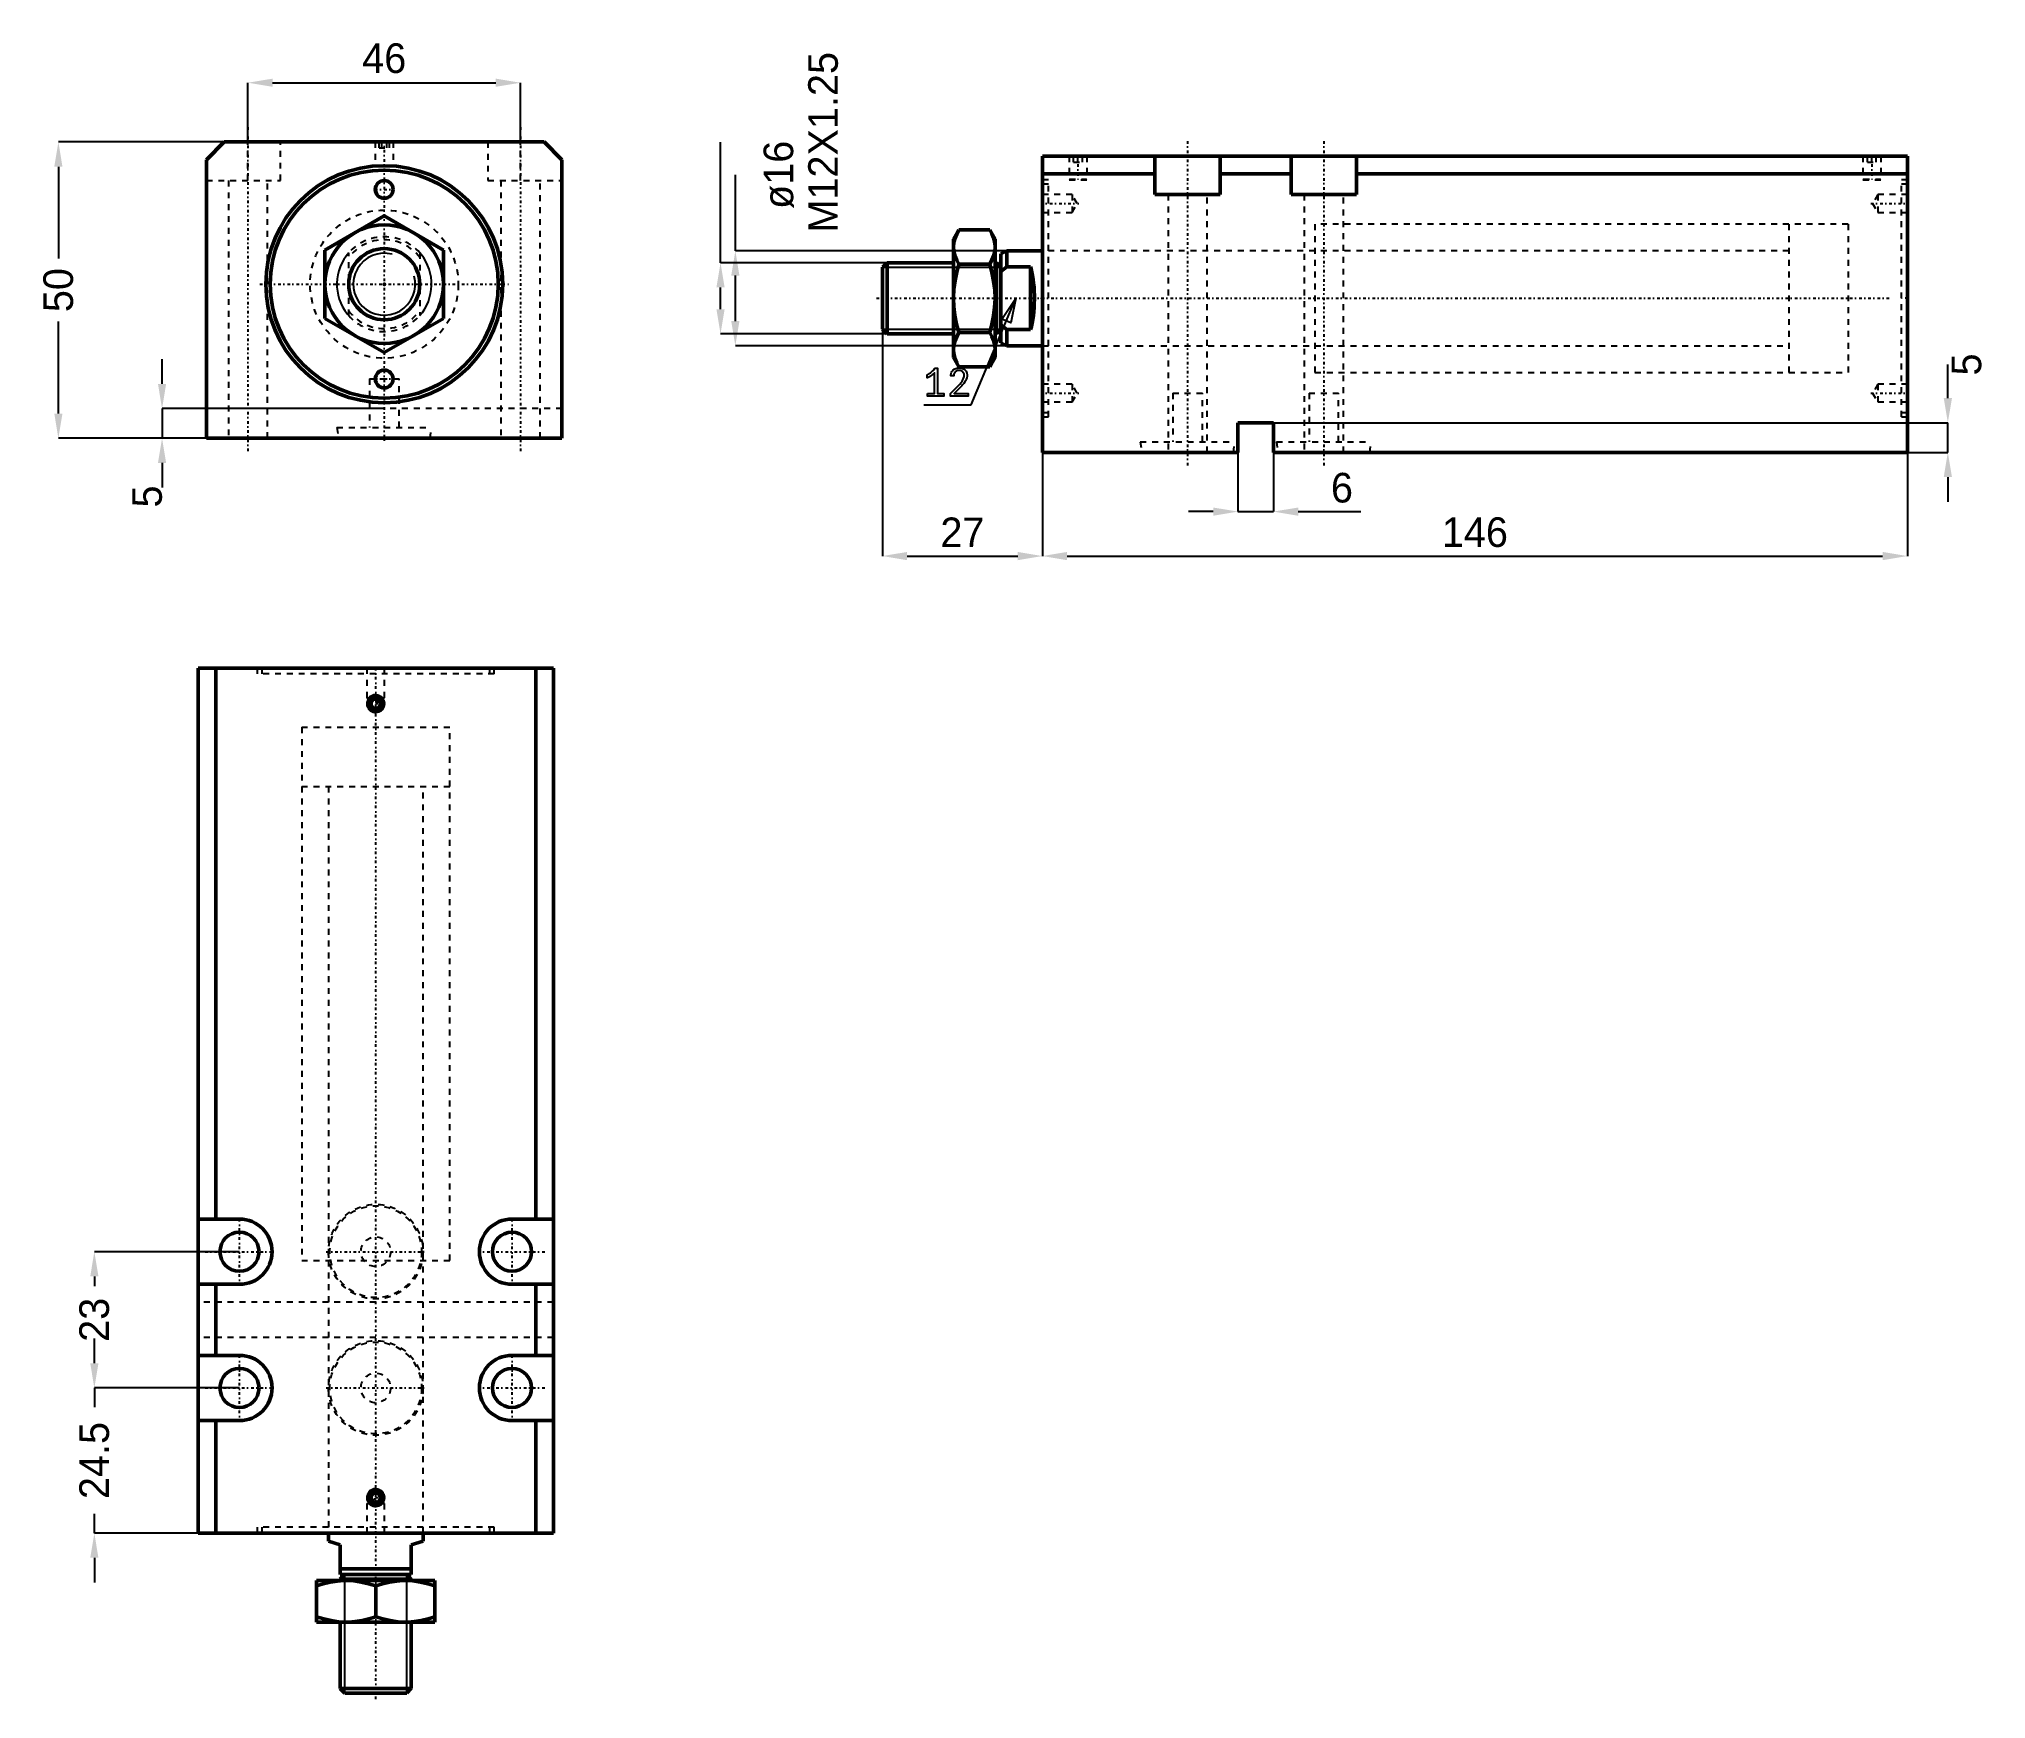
# Model space of a CAD drawing. Header units: millimetres. Extents: x -58 to 270, y -239 to 41.
import ezdxf

# ---------------------------------------------------------------- set-up
doc = ezdxf.new("R2010")
doc.units = ezdxf.units.MM
doc.linetypes.add('Center', pattern=[1.5, 0.45, -0.5, 0.05, -0.5])
doc.linetypes.add('Dashed', pattern=[2, 1, -1])
for name, color, linetype, lineweight in [('2d ConnectionPoints', 7, 'Continuous', 50), ('AM_0', 7, 'Continuous', 50), ('AM_5', 3, 'Continuous', 25), ('AM_7', 7, 'Center', 25), ('AM_9', 6, 'Dashed', 25)]:
    doc.layers.add(name, color=color, linetype=linetype, lineweight=lineweight)
doc.dimstyles.new('ISO-25', dxfattribs={"dimtxt": 2.5, "dimasz": 2.5, "dimexe": 1.25, "dimexo": 0.625, "dimtad": 1, "dimtxsty": 'Standard', "dimcen": 2.5, "dimadec": 0, "dimazin": 0, "dimtfac": 1, "dimtmove": 0, "dimatfit": 3, "dimfxl": 0, "dimarcsym": 0})

# ---------------------------------------------------------------- blocks, each defined once
blk = doc.blocks.new('1_JECX_MF_EXLA_25_80_0_rod__0_in_JECX_MF_160_EXLA_25_80_0__0')
at = {"layer": 'AM_0'}
for p, q in [((-10, 5.77), (0, 11.55)), ((0, 11.55), (10, 5.77)), ((-10, -5.77), (-10, 5.77)), ((10, 5.77), (10, -5.77)), ((0, -11.55), (-10, -5.77)), ((10, -5.77), (0, -11.55))]:
    blk.add_line(p, q, dxfattribs=at)
for radius in [10, 6]:
    blk.add_circle((0, 0), radius, dxfattribs=at)
at = {"layer": 'AM_5'}
blk.add_arc((0, 0), 5.23, 75, 15, dxfattribs=at)
at = {"layer": 'AM_9'}
for p, q in [((-6, -5.29), (-6, 5.29)), ((6, 5.29), (6, -5.29))]:
    blk.add_line(p, q, dxfattribs=at)
for points in [[(-6, 5.29), (-6.44, 4.75), (-6.83, 4.17), (-7.17, 3.56), (-7.45, 2.92), (-7.67, 2.26), (-7.84, 1.58), (-7.95, 0.89), (-8, 0.2), (-7.98, -0.5), (-7.91, -1.19), (-7.78, -1.88), (-7.58, -2.55), (-7.33, -3.2), (-7.02, -3.83), (-6.66, -4.43), (-6.25, -4.99), (-6, -5.29)], [(6, -5.29), (6.44, -4.75), (6.83, -4.17), (7.17, -3.56), (7.45, -2.92), (7.67, -2.26), (7.84, -1.58), (7.95, -0.89), (8, -0.2), (7.98, 0.5), (7.91, 1.19), (7.78, 1.88), (7.58, 2.55), (7.33, 3.2), (7.02, 3.83), (6.66, 4.43), (6.25, 4.99), (6, 5.29)]]:
    blk.add_lwpolyline(points, dxfattribs=at)
for radius, start, end in [(8, 41.4096, 138.5904), (7.5, 36.8699, 143.1301), (7.5, 216.8699, 323.1301), (8, 221.4096, 318.5904)]:
    blk.add_arc((0, 0), radius, start, end, dxfattribs=at)
blk = doc.blocks.new('2_JECX_MF_EXLA_25_80_0_body__0_in_JECX_MF_160_EXLA_25_80_0__0')
at = {"layer": 'AM_0'}
for p, q in [((-27, 24), (-30, 21)), ((27, 24), (-27, 24)), ((30, 21), (27, 24)), ((-30, 21), (-30, -26)), ((30, -26), (30, 21)), ((-30, -26), (30, -26))]:
    blk.add_line(p, q, dxfattribs=at)
for centre, radius in [((0, 0), 20), ((0, 0), 19.25), ((0, 16), 1.5), ((0, -16), 1.5)]:
    blk.add_circle(centre, radius, dxfattribs=at)
at = {"layer": 'AM_5', "linetype": 'Dashed'}
for p, q in [((-1.5, 24), (-1.5, 20)), ((1.5, 24), (1.5, 20))]:
    blk.add_line(p, q, dxfattribs=at)
at = {"layer": 'AM_7'}
for p, q in [((-23, 26.5), (-23, -28.5)), ((23, 26.5), (23, -28.5)), ((0, 24.2), (0, -26.5)), ((-1.58, 16), (1.57, 16)), ((-21, 0), (21, 0)), ((-1.58, -16), (1.57, -16))]:
    blk.add_line(p, q, dxfattribs=at)
at = {"layer": 'AM_9'}
for p, q in [((-23, 17.5), (-23, 24)), ((-17.5, 17.5), (-17.5, 24)), ((-1.5, 24), (-1.35, 23.85)), ((-1.2, 24), (-1.35, 23.85)), ((1.35, 23.85), (-1.35, 23.85)), ((-0.87, 23), (-0.87, 24)), ((-0.43, 23), (-0.43, 24)), ((0.43, 23), (0.43, 24)), ((0.87, 23), (0.87, 24)), ((1.35, 23.85), (1.2, 24)), ((1.35, 23.85), (1.5, 24)), ((17.5, 24), (17.5, 17.5)), ((23, 17.5), (23, 24)), ((-1.4, 20.1), (-1.5, 20)), ((-1.5, 20), (1.5, 20)), ((-1.4, 20.1), (-1.4, 20)), ((-1.4, 20.1), (1.4, 20.1)), ((-0.87, 23), (0.87, 23)), ((1.4, 20), (1.4, 20.1)), ((1.5, 20), (1.4, 20.1)), ((-30, 17.5), (-17.5, 17.5)), ((-26.3, 17.5), (-26.3, -26)), ((-19.7, -26), (-19.7, 17.5)), ((17.5, 17.5), (30, 17.5)), ((19.7, 17.5), (19.7, -26)), ((26.3, -26), (26.3, 17.5)), ((-2.5, -16), (2.5, -16)), ((-2.5, -16), (-2.5, -24.2)), ((2.5, -24.2), (2.5, -16)), ((30, -21), (-30, -21)), ((-7.98, -24.2), (7.98, -24.2)), ((-7.98, -24.2), (-7.75, -26)), ((7.75, -26), (7.98, -24.2))]:
    blk.add_line(p, q, dxfattribs=at)
blk.add_circle((0, 0), 12.5, dxfattribs=at)
blk = doc.blocks.new('*D3')
at = {"layer": 'AM_5', "color": 0, "lineweight": -2}
for p, q in [((-23, 24), (-23, 34)), ((-18.83, 34), (18.83, 34)), ((23, 24), (23, 34))]:
    blk.add_line(p, q, dxfattribs=at)
at = {"layer": 'AM_5', "color": 0}
for points in [[(-18.83, 34.69), (-18.83, 33.31), (-23, 34)], [(18.83, 33.31), (18.83, 34.69), (23, 34)]]:
    blk.add_solid(points, dxfattribs=at)
at = {"layer": 'Defpoints', "color": 0}
for p in [(23, 34), (-23, 24), (23, 24)]:
    blk.add_point(p, dxfattribs=at)
at = {"layer": 'AM_5', "color": 0, "insert": (0, 38.11), "char_height": 5, "attachment_point": 5}
blk.add_mtext('46', dxfattribs=at)
blk = doc.blocks.new('*D4')
at = {"layer": 'AM_5', "color": 0, "lineweight": -2}
for p, q in [((-27, 24), (-55, 24)), ((-55, 19.83), (-55, 4.31)), ((-55, -21.83), (-55, -6.31)), ((-30, -26), (-55, -26))]:
    blk.add_line(p, q, dxfattribs=at)
at = {"layer": 'AM_5', "color": 0}
for points in [[(-54.31, 19.83), (-55.69, 19.83), (-55, 24)], [(-55.69, -21.83), (-54.31, -21.83), (-55, -26)]]:
    blk.add_solid(points, dxfattribs=at)
at = {"layer": 'Defpoints', "color": 0}
for p in [(-27, 24), (-55, -26), (-30, -26)]:
    blk.add_point(p, dxfattribs=at)
at = {"layer": 'AM_5', "color": 0, "insert": (-55, -1), "char_height": 5, "attachment_point": 5, "rotation": 90}
blk.add_mtext('50', dxfattribs=at)
blk = doc.blocks.new('*D5')
at = {"layer": 'AM_5', "color": 0, "lineweight": -2}
for p, q in [((-37.5, -16.83), (-37.5, -12.67)), ((0, -21), (-37.5, -21)), ((-37.5, -21), (-37.5, -26)), ((-30, -26), (-37.5, -26)), ((-37.5, -30.17), (-37.5, -34.33))]:
    blk.add_line(p, q, dxfattribs=at)
at = {"layer": 'AM_5', "color": 0}
for points in [[(-38.19, -16.83), (-36.81, -16.83), (-37.5, -21)], [(-36.81, -30.17), (-38.19, -30.17), (-37.5, -26)]]:
    blk.add_solid(points, dxfattribs=at)
at = {"layer": 'Defpoints', "color": 0}
for p in [(0, -21), (-37.5, -26), (-30, -26)]:
    blk.add_point(p, dxfattribs=at)
at = {"layer": 'AM_5', "color": 0, "insert": (-40, -35.83), "char_height": 5, "attachment_point": 5, "rotation": 90}
blk.add_mtext('5', dxfattribs=at)
blk = doc.blocks.new('1_JECX_MF_EXLA_25_80_0_rod__0_in_JECX_MF_160_EXLA_25_80_0__4')
at = {"layer": 'AM_0'}
for p, q in [((-8, 0), (-8, -1.35)), ((8, -1.35), (8, 0)), ((-6, -2), (-8, -1.35)), ((-6, -7), (-6, -2)), ((8, -1.35), (6, -2)), ((6, -2), (6, -7)), ((-6, -6), (6, -6)), ((10, -8), (-10, -8)), ((-10, -15), (-10, -8)), ((-5.23, -7), (-6, -7.77)), ((-6, -7), (6, -7)), ((-6, -7.77), (6, -7.77)), ((-6, -7.77), (-6, -8)), ((0, -14.11), (0, -8.89)), ((6, -7.77), (5.23, -7)), ((6, -8), (6, -7.77)), ((10, -8), (10, -15)), ((10, -15), (-10, -15)), ((-6, -15), (-6, -26.23)), ((6, -26.23), (6, -15)), ((-6, -26.23), (-5.23, -27)), ((-6, -26.23), (6, -26.23)), ((5.23, -27), (6, -26.23)), ((-5.23, -27), (5.23, -27))]:
    blk.add_line(p, q, dxfattribs=at)
for points in [[(-5, -8), (-5.36, -8), (-6.52, -8.09), (-7.68, -8.27), (-8.85, -8.54), (-10, -8.89)], [(0, -8.89), (-1.22, -8.53), (-2.45, -8.25), (-3.72, -8.06), (-5, -8)], [(5, -8), (4.64, -8), (3.48, -8.09), (2.32, -8.27), (1.15, -8.54), (0, -8.89)], [(10, -8.89), (8.78, -8.53), (7.55, -8.25), (6.28, -8.06), (5, -8)], [(-10, -14.11), (-8.78, -14.47), (-7.55, -14.75), (-6.28, -14.94), (-5, -15)], [(-5, -15), (-4.64, -15), (-3.48, -14.91), (-2.32, -14.73), (-1.15, -14.46), (0, -14.11)], [(0, -14.11), (1.22, -14.47), (2.45, -14.75), (3.72, -14.94), (5, -15)], [(5, -15), (5.36, -15), (6.52, -14.91), (7.68, -14.73), (8.85, -14.46), (10, -14.11)]]:
    blk.add_lwpolyline(points, dxfattribs=at)
at = {"layer": 'AM_5'}
for p, q in [((-5.23, -27), (-5.23, -7)), ((5.23, -27), (5.23, -7))]:
    blk.add_line(p, q, dxfattribs=at)
at = {"layer": 'AM_7'}
blk.add_line((0, -28), (0, 146.29), dxfattribs=at)
at = {"layer": 'AM_9'}
for p, q in [((-12.5, 136), (12.5, 136)), ((-12.5, 136), (-12.5, 126)), ((12.5, 126), (12.5, 136)), ((-12.5, 126), (12.5, 126)), ((-8, 126), (-8, 0)), ((8, 0), (8, 126))]:
    blk.add_line(p, q, dxfattribs=at)
blk = doc.blocks.new('2_JECX_MF_EXLA_25_80_0_body__0_in_JECX_MF_160_EXLA_25_80_0__4')
at = {"layer": 'AM_0'}
for p, q in [((30, 146), (-30, 146)), ((-30, 146), (-30, 0)), ((-27, 146), (-27, 53)), ((27, 146), (27, 53)), ((30, 146), (30, 0)), ((-0.43, 140.75), (-0.87, 140)), ((-0.87, 140), (-0.43, 139.25)), ((0.43, 140.75), (-0.43, 140.75)), ((-0.43, 139.25), (0.43, 139.25)), ((0.87, 140), (0.43, 140.75)), ((0.43, 139.25), (0.87, 140)), ((-23, 53), (-30, 53)), ((30, 53), (23, 53)), ((-30, 42), (-23, 42)), ((-27, 42), (-27, 30)), ((23, 42), (30, 42)), ((27, 42), (27, 30)), ((-23, 30), (-30, 30)), ((30, 30), (23, 30)), ((-30, 19), (-23, 19)), ((-27, 19), (-27, 0)), ((23, 19), (30, 19)), ((27, 19), (27, 0)), ((-0.43, 6.75), (-0.87, 6)), ((0.43, 6.75), (-0.43, 6.75)), ((0.87, 6), (0.43, 6.75)), ((-0.87, 6), (-0.43, 5.25)), ((-0.43, 5.25), (0.43, 5.25)), ((0.43, 5.25), (0.87, 6)), ((30, 0), (-30, 0))]:
    blk.add_line(p, q, dxfattribs=at)
for centre, radius in [((0, 140), 1.35), ((0, 140), 1.2), ((-23, 47.5), 3.3), ((23, 47.5), 3.3), ((-23, 24.5), 3.3), ((23, 24.5), 3.3), ((0, 6), 1.35), ((0, 6), 1.2)]:
    blk.add_circle(centre, radius, dxfattribs=at)
for centre, start, end in [((-23, 47.5), 270, 90), ((23, 47.5), 90, 270), ((-23, 24.5), 270, 90), ((23, 24.5), 90, 270)]:
    blk.add_arc(centre, 5.5, start, end, dxfattribs=at)
at = {"layer": 'AM_5'}
for centre in [(0, 140), (0, 6)]:
    blk.add_arc(centre, 1.5, 75, 15, dxfattribs=at)
at = {"layer": 'AM_7'}
for p, q in [((-1.58, 140), (1.57, 140)), ((-23, 41.73), (-23, 53.27)), ((23, 41.73), (23, 53.27)), ((-28.78, 47.5), (-17.23, 47.5)), ((-8.38, 47.5), (8.38, 47.5)), ((17.23, 47.5), (28.77, 47.5)), ((-23, 18.72), (-23, 30.27)), ((23, 18.72), (23, 30.27)), ((-28.78, 24.5), (-17.23, 24.5)), ((-8.38, 24.5), (8.38, 24.5)), ((17.23, 24.5), (28.77, 24.5)), ((-1.58, 6), (1.57, 6))]:
    blk.add_line(p, q, dxfattribs=at)
at = {"layer": 'AM_9'}
for p, q in [((-20, 146), (-20, 145)), ((20, 145), (-20, 145)), ((-19.25, 146), (-19.25, 145)), ((-1.5, 146), (-1.5, 141)), ((1.5, 141), (1.5, 146)), ((19.25, 145), (19.25, 146)), ((20, 145), (20, 146)), ((-1.5, 141), (1.5, 141)), ((-1.5, 141), (0, 140.13)), ((0, 140.13), (1.5, 141)), ((-12.5, 136), (12.5, 136)), ((-12.5, 136), (-12.5, 46)), ((12.5, 46), (12.5, 136)), ((-12.5, 46), (12.5, 46)), ((-8, 46), (-8, 0)), ((8, 0), (8, 46)), ((30, 39), (-30, 39)), ((30, 33), (-30, 33)), ((0, 5.87), (-1.5, 5)), ((-1.5, 5), (-1.5, 0)), ((-1.5, 5), (1.5, 5)), ((1.5, 5), (0, 5.87)), ((1.5, 0), (1.5, 5)), ((20, 1), (-20, 1)), ((-20, 1), (-20, 0)), ((-19.25, 1), (-19.25, 0)), ((19.25, 0), (19.25, 1)), ((20, 0), (20, 1))]:
    blk.add_line(p, q, dxfattribs=at)
for centre, radius in [((0, 140), 1.4), ((0, 47.5), 7.98), ((0, 47.5), 7.75), ((0, 47.5), 2.5), ((0, 24.5), 7.98), ((0, 24.5), 7.75), ((0, 24.5), 2.5), ((0, 6), 1.4)]:
    blk.add_circle(centre, radius, dxfattribs=at)
blk = doc.blocks.new('*D11')
at = {"layer": 'AM_5', "color": 0, "lineweight": -2}
for p, q in [((-24.43, -163.28), (-48.93, -163.28)), ((-48.93, -167.45), (-48.93, -169.12)), ((-48.93, -182.12), (-48.93, -180.45)), ((-24.43, -186.28), (-48.93, -186.28))]:
    blk.add_line(p, q, dxfattribs=at)
at = {"layer": 'AM_5', "color": 0}
for points in [[(-49.62, -167.45), (-48.24, -167.45), (-48.93, -163.28)], [(-49.62, -182.12), (-48.24, -182.12), (-48.93, -186.28)]]:
    blk.add_solid(points, dxfattribs=at)
at = {"layer": 'Defpoints', "color": 0}
for p in [(-48.93, -163.28), (-24.43, -163.28), (-24.43, -186.28)]:
    blk.add_point(p, dxfattribs=at)
at = {"layer": 'AM_5', "color": 0, "insert": (-48.93, -174.78), "char_height": 5, "attachment_point": 5, "rotation": 90}
blk.add_mtext('23', dxfattribs=at)
blk = doc.blocks.new('*D12')
at = {"layer": 'AM_5', "color": 0, "lineweight": -2}
for p, q in [((-48.93, -182.12), (-48.93, -177.95)), ((-24.43, -186.28), (-48.93, -186.28)), ((-48.93, -186.28), (-48.93, -189.53)), ((-48.93, -210.78), (-48.93, -207.53)), ((-31.43, -210.78), (-48.93, -210.78)), ((-48.93, -214.95), (-48.93, -219.12))]:
    blk.add_line(p, q, dxfattribs=at)
at = {"layer": 'AM_5', "color": 0}
for points in [[(-49.62, -182.12), (-48.24, -182.12), (-48.93, -186.28)], [(-49.62, -214.95), (-48.24, -214.95), (-48.93, -210.78)]]:
    blk.add_solid(points, dxfattribs=at)
at = {"layer": 'Defpoints', "color": 0}
for p in [(-24.43, -186.28), (-48.93, -210.78), (-31.43, -210.78)]:
    blk.add_point(p, dxfattribs=at)
at = {"layer": 'AM_5', "color": 0, "insert": (-48.93, -198.53), "char_height": 5, "attachment_point": 5, "rotation": 90}
blk.add_mtext('24.5', dxfattribs=at)
blk = doc.blocks.new('1_JECX_MF_EXLA_25_80_0_rod__0_in_JECX_MF_160_EXLA_25_80_0__2')
at = {"layer": 'AM_0'}
for p, q in [((-14.11, 11.55), (-15, 10)), ((-15, 10), (-15, -10)), ((-14.11, 11.55), (-8.89, 11.55)), ((-8, 10), (-8.89, 11.55)), ((-8, 10), (-8, -10)), ((-6, 8), (-7, 7.5)), ((-7, 7.5), (-7, -7.5)), ((0, 8), (-6, 8)), ((-6, 8), (-6, 5.29)), ((-26.23, 6), (-27, 5.23)), ((-27, 5.23), (-27, -5.23)), ((-15, 6), (-26.23, 6)), ((-26.23, 6), (-26.23, -6)), ((-14.11, 5.77), (-8.89, 5.77)), ((-7.77, 6), (-8, 6)), ((-7, 5.23), (-7.77, 6)), ((-7.77, 6), (-7.77, -6)), ((-6, 5.29), (-7, 4.5)), ((-2, 5.29), (-6, 5.29)), ((-2, 5.29), (-2, -5.29)), ((-27, -5.23), (-26.23, -6)), ((-26.23, -6), (-15, -6)), ((-14.11, -5.77), (-8.89, -5.77)), ((-8, -6), (-7.77, -6)), ((-7.77, -6), (-7, -5.23)), ((-7, -4.5), (-6, -5.29)), ((-6, -5.29), (-2, -5.29)), ((-6, -5.29), (-6, -8)), ((-7, -7.5), (-6, -8)), ((-6, -8), (0, -8)), ((-15, -10), (-14.11, -11.55)), ((-14.11, -11.55), (-8.89, -11.55)), ((-8.89, -11.55), (-8, -10))]:
    blk.add_line(p, q, dxfattribs=at)
for points in [[(-14.11, 11.55), (-14.47, 10.84), (-14.75, 10.13), (-14.94, 9.4), (-15, 8.66)], [(-8, 8.66), (-8, 8.87), (-8.09, 9.54), (-8.27, 10.21), (-8.54, 10.88), (-8.89, 11.55)], [(-15, 8.66), (-15, 8.45), (-14.91, 7.78), (-14.73, 7.11), (-14.46, 6.44), (-14.11, 5.77)], [(-8.89, 5.77), (-8.53, 6.48), (-8.25, 7.19), (-8.06, 7.92), (-8, 8.66)], [(-14.11, 5.77), (-14.47, 4.39), (-14.75, 2.98), (-14.93, 1.53), (-15, 0.07), (-15, 0)], [(-8, 0), (-8.06, 1.45), (-8.24, 2.89), (-8.52, 4.34), (-8.89, 5.77)], [(-2, -5.29), (-1.86, -4.75), (-1.73, -4.17), (-1.62, -3.56), (-1.53, -2.92), (-1.46, -2.26), (-1.4, -1.58), (-1.37, -0.89), (-1.35, -0.2), (-1.36, 0.5), (-1.38, 1.19), (-1.42, 1.88), (-1.49, 2.55), (-1.57, 3.2), (-1.67, 3.83), (-1.78, 4.43), (-1.92, 4.99), (-2, 5.29)], [(-15, 0), (-14.94, -1.45), (-14.76, -2.89), (-14.48, -4.34), (-14.11, -5.77)], [(-8.89, -5.77), (-8.53, -4.39), (-8.25, -2.98), (-8.07, -1.53), (-8, -0.07), (-8, 0)], [(-14.11, -5.77), (-14.47, -6.48), (-14.75, -7.19), (-14.94, -7.92), (-15, -8.66)], [(-8, -8.66), (-8, -8.45), (-8.09, -7.78), (-8.27, -7.11), (-8.54, -6.44), (-8.89, -5.77)], [(-15, -8.66), (-15, -8.87), (-14.91, -9.54), (-14.73, -10.21), (-14.46, -10.88), (-14.11, -11.55)], [(-8.89, -11.55), (-8.53, -10.84), (-8.25, -10.13), (-8.06, -9.4), (-8, -8.66)]]:
    blk.add_lwpolyline(points, dxfattribs=at)
at = {"layer": 'AM_5'}
for p, q in [((-27, 5.23), (-7, 5.23)), ((-27, -5.23), (-7, -5.23))]:
    blk.add_line(p, q, dxfattribs=at)
at = {"layer": 'AM_7'}
blk.add_line((-28, 0), (143.15, 0), dxfattribs=at)
at = {"layer": 'AM_9'}
for p, q in [((136, 12.5), (126, 12.5)), ((126, 12.5), (126, -12.5)), ((136, 12.5), (136, -12.5)), ((126, 8), (0, 8)), ((0, -8), (126, -8)), ((126, -12.5), (136, -12.5))]:
    blk.add_line(p, q, dxfattribs=at)
blk = doc.blocks.new('2_JECX_MF_EXLA_25_80_0_body__0_in_JECX_MF_160_EXLA_25_80_0__2')
at = {"layer": 'AM_0'}
for p, q in [((146, 24), (0, 24)), ((0, -26), (0, 24)), ((19, 24), (19, 17.5)), ((30, 17.5), (30, 24)), ((42, 24), (42, 17.5)), ((53, 17.5), (53, 24)), ((146, -26), (146, 24)), ((19, 21), (0, 21)), ((42, 21), (30, 21)), ((146, 21), (53, 21)), ((19, 17.5), (30, 17.5)), ((42, 17.5), (53, 17.5)), ((33, -21), (33, -26)), ((39, -21), (33, -21)), ((39, -26), (39, -21)), ((33, -26), (0, -26)), ((146, -26), (39, -26))]:
    blk.add_line(p, q, dxfattribs=at)
at = {"layer": 'AM_5', "linetype": 'Dashed'}
for p, q in [((4.5, 24), (4.5, 20)), ((7.5, 24), (7.5, 20)), ((138.5, 24), (138.5, 20)), ((141.5, 24), (141.5, 20))]:
    blk.add_line(p, q, dxfattribs=at)
at = {"layer": 'AM_7'}
for p, q in [((24.5, 26.5), (24.5, -28.5)), ((47.5, 26.5), (47.5, -28.5)), ((6, 24.2), (6, 19.8)), ((140, 24.2), (140, 19.8)), ((-0.29, 16), (6.16, 16)), ((139.84, 16), (146.29, 16)), ((146.05, 0), (144.95, 0)), ((-0.29, -16), (6.16, -16)), ((139.84, -16), (146.29, -16))]:
    blk.add_line(p, q, dxfattribs=at)
at = {"layer": 'AM_9'}
for p, q in [((4.5, 24), (4.65, 23.85)), ((4.8, 24), (4.65, 23.85)), ((7.35, 23.85), (4.65, 23.85)), ((5.25, 23), (5.25, 24)), ((6, 23), (6, 24)), ((6.75, 23), (6.75, 24)), ((7.35, 23.85), (7.2, 24)), ((7.35, 23.85), (7.5, 24)), ((138.5, 24), (138.65, 23.85)), ((138.8, 24), (138.65, 23.85)), ((141.35, 23.85), (138.65, 23.85)), ((139.25, 23), (139.25, 24)), ((140, 23), (140, 24)), ((140.75, 23), (140.75, 24)), ((141.35, 23.85), (141.2, 24)), ((141.35, 23.85), (141.5, 24)), ((1, 20), (0, 20)), ((1, -20), (1, 20)), ((4.6, 20.1), (4.5, 20)), ((4.5, 20), (7.5, 20)), ((4.6, 20.1), (4.6, 20)), ((4.6, 20.1), (7.4, 20.1)), ((5.25, 23), (6.75, 23)), ((7.4, 20), (7.4, 20.1)), ((7.5, 20), (7.4, 20.1)), ((138.6, 20.1), (138.5, 20)), ((138.5, 20), (141.5, 20)), ((138.6, 20.1), (138.6, 20)), ((138.6, 20.1), (141.4, 20.1)), ((139.25, 23), (140.75, 23)), ((141.4, 20), (141.4, 20.1)), ((141.5, 20), (141.4, 20.1)), ((145, -20), (145, 20)), ((146, 20), (145, 20)), ((1, 19.25), (0, 19.25)), ((5, 17.5), (0, 17.5)), ((5.87, 16), (5, 17.5)), ((5, 17.5), (5, 14.5)), ((21.2, 17.5), (21.2, -26)), ((27.8, -26), (27.8, 17.5)), ((44.2, 17.5), (44.2, -26)), ((50.8, -26), (50.8, 17.5)), ((141, 17.5), (140.13, 16)), ((146, 17.5), (141, 17.5)), ((141, 17.5), (141, 14.5)), ((146, 19.25), (145, 19.25)), ((0, 14.5), (5, 14.5)), ((5, 14.5), (5.87, 16)), ((140.13, 16), (141, 14.5)), ((141, 14.5), (146, 14.5)), ((136, 12.5), (46, 12.5)), ((46, 12.5), (46, -12.5)), ((136, 12.5), (136, -12.5)), ((46, 8), (0, 8)), ((0, -8), (46, -8)), ((46, -12.5), (136, -12.5)), ((5, -14.5), (0, -14.5)), ((5.87, -16), (5, -14.5)), ((5, -14.5), (5, -17.5)), ((5, -17.5), (5.87, -16)), ((22, -16), (27, -16)), ((22, -16), (22, -24.2)), ((27, -24.2), (27, -16)), ((45, -16), (50, -16)), ((45, -16), (45, -24.2)), ((50, -24.2), (50, -16)), ((141, -14.5), (140.13, -16)), ((140.13, -16), (141, -17.5)), ((146, -14.5), (141, -14.5)), ((141, -14.5), (141, -17.5)), ((0, -17.5), (5, -17.5)), ((0, -19.25), (1, -19.25)), ((141, -17.5), (146, -17.5)), ((145, -19.25), (146, -19.25)), ((0, -20), (1, -20)), ((145, -20), (146, -20)), ((16.52, -24.2), (32.48, -24.2)), ((16.52, -24.2), (16.75, -26)), ((32.25, -26), (32.48, -24.2)), ((39.52, -24.2), (55.48, -24.2)), ((39.52, -24.2), (39.75, -26)), ((55.25, -26), (55.48, -24.2))]:
    blk.add_line(p, q, dxfattribs=at)
blk = doc.blocks.new('*D22')
at = {"layer": 'AM_5', "color": 0, "lineweight": -2}
for p, q in [((111.1, -28.38), (111.1, -45.88)), ((257.1, -28.38), (257.1, -45.88)), ((115.27, -45.88), (252.93, -45.88))]:
    blk.add_line(p, q, dxfattribs=at)
at = {"layer": 'AM_5', "color": 0}
for points in [[(115.27, -45.19), (115.27, -46.58), (111.1, -45.88)], [(252.93, -45.19), (252.93, -46.58), (257.1, -45.88)]]:
    blk.add_solid(points, dxfattribs=at)
at = {"layer": 'Defpoints', "color": 0}
for p in [(111.1, -28.38), (257.1, -28.38), (257.1, -45.88)]:
    blk.add_point(p, dxfattribs=at)
at = {"layer": 'AM_5', "color": 0, "insert": (184.1, -41.88), "char_height": 5, "attachment_point": 5}
blk.add_mtext('146', dxfattribs=at)
blk = doc.blocks.new('*D23')
at = {"layer": 'AM_5', "color": 0, "lineweight": -2}
for p, q in [((84.1, -2.38), (84.1, -45.88)), ((111.1, -28.38), (111.1, -45.88)), ((88.27, -45.88), (106.93, -45.88))]:
    blk.add_line(p, q, dxfattribs=at)
at = {"layer": 'AM_5', "color": 0}
for points in [[(88.27, -45.19), (88.27, -46.58), (84.1, -45.88)], [(106.93, -45.19), (106.93, -46.58), (111.1, -45.88)]]:
    blk.add_solid(points, dxfattribs=at)
at = {"layer": 'Defpoints', "color": 0}
for p in [(84.1, -2.38), (111.1, -28.38), (111.1, -45.88)]:
    blk.add_point(p, dxfattribs=at)
at = {"layer": 'AM_5', "color": 0, "insert": (97.6, -41.88), "char_height": 5, "attachment_point": 5}
blk.add_mtext('27', dxfattribs=at)
blk = doc.blocks.new('*D24')
at = {"layer": 'AM_5', "color": 0, "lineweight": -2}
for p, q in [((59.27, 5.62), (59.27, 18.45)), ((105.1, 5.62), (59.27, 5.62)), ((59.27, -6.22), (59.27, 1.45)), ((105.1, -10.38), (59.27, -10.38))]:
    blk.add_line(p, q, dxfattribs=at)
at = {"layer": 'AM_5', "color": 0}
for points in [[(58.57, 1.45), (59.96, 1.45), (59.27, 5.62)], [(58.57, -6.22), (59.96, -6.22), (59.27, -10.38)]]:
    blk.add_solid(points, dxfattribs=at)
at = {"layer": 'Defpoints', "color": 0}
for p in [(59.27, 5.62), (105.1, 5.62), (105.1, -10.38)]:
    blk.add_point(p, dxfattribs=at)
at = {"layer": 'AM_5', "color": 0, "insert": (66.6, 18.45), "char_height": 5, "attachment_point": 5, "rotation": 90}
blk.add_mtext('ø16', dxfattribs=at)
blk = doc.blocks.new('*D25')
at = {"layer": 'AM_5', "color": 0, "lineweight": -2}
for p, q in [((56.77, 3.62), (56.77, 23.95)), ((84.87, 3.62), (56.77, 3.62)), ((56.77, -4.22), (56.77, -0.55)), ((85.1, -8.38), (56.77, -8.38))]:
    blk.add_line(p, q, dxfattribs=at)
at = {"layer": 'AM_5', "color": 0}
for points in [[(56.07, -0.55), (57.46, -0.55), (56.77, 3.62)], [(56.07, -4.22), (57.46, -4.22), (56.77, -8.38)]]:
    blk.add_solid(points, dxfattribs=at)
at = {"layer": 'Defpoints', "color": 0}
for p in [(56.77, 3.62), (84.87, 3.62), (85.1, -8.38)]:
    blk.add_point(p, dxfattribs=at)
at = {"layer": 'AM_5', "color": 0, "insert": (74.1, 23.95), "char_height": 5, "attachment_point": 5, "rotation": 90}
blk.add_mtext('M12X1.25', dxfattribs=at)
blk = doc.blocks.new('*D26')
at = {"layer": 'AM_5', "color": 0, "lineweight": -2}
for p, q in [((144.1, -23.38), (144.1, -38.38)), ((150.1, -28.38), (150.1, -38.38)), ((139.93, -38.38), (135.77, -38.38)), ((144.1, -38.38), (150.1, -38.38)), ((154.27, -38.38), (164.82, -38.38))]:
    blk.add_line(p, q, dxfattribs=at)
at = {"layer": 'AM_5', "color": 0}
for points in [[(139.93, -37.69), (139.93, -39.08), (144.1, -38.38)], [(154.27, -37.69), (154.27, -39.08), (150.1, -38.38)]]:
    blk.add_solid(points, dxfattribs=at)
at = {"layer": 'Defpoints', "color": 0}
for p in [(144.1, -23.38), (150.1, -28.38), (150.1, -38.38)]:
    blk.add_point(p, dxfattribs=at)
at = {"layer": 'AM_5', "color": 0, "insert": (161.66, -34.38), "char_height": 5, "attachment_point": 5}
blk.add_mtext('6', dxfattribs=at)
blk = doc.blocks.new('*D27')
at = {"layer": 'AM_5', "color": 0, "lineweight": -2}
for p, q in [((263.93, -19.22), (263.93, -13.55)), ((144.1, -23.38), (263.93, -23.38)), ((263.93, -28.38), (263.93, -23.38)), ((150.1, -28.38), (263.93, -28.38)), ((263.93, -32.55), (263.93, -36.72))]:
    blk.add_line(p, q, dxfattribs=at)
at = {"layer": 'AM_5', "color": 0}
for points in [[(263.24, -19.22), (264.63, -19.22), (263.93, -23.38)], [(263.24, -32.55), (264.63, -32.55), (263.93, -28.38)]]:
    blk.add_solid(points, dxfattribs=at)
at = {"layer": 'Defpoints', "color": 0}
for p in [(144.1, -23.38), (150.1, -28.38), (263.93, -28.38)]:
    blk.add_point(p, dxfattribs=at)
at = {"layer": 'AM_5', "color": 0, "insert": (267.1, -13.55), "char_height": 5, "attachment_point": 5, "rotation": 90}
blk.add_mtext('5', dxfattribs=at)

msp = doc.modelspace()

# ---------------------------------------------------------------- linework, layer by layer
at = {"layer": '2d ConnectionPoints'}
for p in [(0, 0), (111.101, -2.382), (-1.43, -210.784)]:
    msp.add_point(p, dxfattribs=at)
at = {"layer": 'AM_5'}
for p, q in [((99.101, -20.382), (106.601, -2.382)), ((91.101, -20.382), (99.101, -20.382))]:
    msp.add_line(p, q, dxfattribs=at)
for points in [[(106.601, -2.382), (105.768, -6.549), (104.229, -5.908), (106.601, -2.382)], [(91.709, -18.466), (92.905, -18.466), (92.905, -14.95), (92.905, -14.95), (92.84, -15.015), (92.732, -15.116), (92.732, -15.116), (92.608, -15.221), (92.518, -15.294), (92.518, -15.294), (92.424, -15.367), (92.282, -15.47), (92.282, -15.47), (92.14, -15.566), (92.044, -15.626), (92.044, -15.626), (91.95, -15.68), (91.82, -15.746), (91.82, -15.746), (91.702, -15.793), (91.631, -15.814), (91.631, -15.32), (91.631, -15.32), (91.72, -15.278), (91.86, -15.198), (91.86, -15.198), (92.007, -15.098), (92.11, -15.02), (92.11, -15.02), (92.214, -14.936), (92.364, -14.806), (92.364, -14.806), (92.509, -14.672), (92.603, -14.579), (92.603, -14.579), (92.691, -14.488), (92.81, -14.36), (92.81, -14.36), (92.911, -14.242), (92.97, -14.17), (93.386, -14.17), (93.386, -18.466), (94.471, -18.466), (94.471, -18.882), (91.709, -18.882), (91.709, -18.466)], [(95.748, -18.271), (95.748, -18.271), (95.962, -18.076), (96.267, -17.79), (96.267, -17.79), (96.553, -17.513), (96.733, -17.334), (96.733, -17.334), (96.905, -17.153), (97.152, -16.869), (97.152, -16.869), (97.385, -16.569), (97.532, -16.36), (97.532, -16.36), (97.662, -16.153), (97.803, -15.857), (97.803, -15.857), (97.878, -15.579), (97.893, -15.405), (97.893, -15.405), (97.888, -15.307), (97.865, -15.168), (97.865, -15.168), (97.822, -15.04), (97.782, -14.96), (97.782, -14.96), (97.735, -14.885), (97.651, -14.787), (97.651, -14.787), (97.552, -14.704), (97.478, -14.657), (97.478, -14.657), (97.399, -14.619), (97.273, -14.577), (97.273, -14.577), (97.139, -14.554), (97.045, -14.55), (97.045, -14.55), (96.94, -14.555), (96.793, -14.578), (96.793, -14.578), (96.656, -14.621), (96.57, -14.661), (96.57, -14.661), (96.491, -14.709), (96.385, -14.796), (96.385, -14.796), (96.296, -14.901), (96.245, -14.981), (96.245, -14.981), (96.203, -15.068), (96.157, -15.209), (96.157, -15.209), (96.133, -15.365), (96.128, -15.476), (95.641, -15.476), (95.641, -15.476), (95.648, -15.31), (95.688, -15.077), (95.688, -15.077), (95.761, -14.867), (95.829, -14.739), (95.829, -14.739), (95.91, -14.621), (96.05, -14.467), (96.05, -14.467), (96.215, -14.34), (96.338, -14.271), (96.338, -14.271), (96.468, -14.213), (96.674, -14.151), (96.674, -14.151), (96.893, -14.118), (97.045, -14.111), (97.045, -14.111), (97.187, -14.117), (97.393, -14.149), (97.393, -14.149), (97.591, -14.207), (97.717, -14.261), (97.717, -14.261), (97.837, -14.326), (97.998, -14.445), (97.998, -14.445), (98.136, -14.59), (98.216, -14.7), (98.216, -14.7), (98.283, -14.82), (98.356, -15.015), (98.356, -15.015), (98.396, -15.229), (98.403, -15.382), (98.403, -15.382), (98.392, -15.555), (98.334, -15.822), (98.334, -15.822), (98.226, -16.096), (98.127, -16.282), (98.127, -16.282), (98.013, -16.468), (97.827, -16.737), (97.827, -16.737), (97.626, -16.994), (97.482, -17.158), (97.482, -17.158), (97.327, -17.326), (97.067, -17.597), (97.067, -17.597), (96.774, -17.892), (96.56, -18.102), (96.216, -18.44), (98.543, -18.444), (98.543, -18.882), (95.576, -18.882), (95.576, -18.427), (95.748, -18.271)]]:
    msp.add_lwpolyline(points, dxfattribs=at)

# ---------------------------------------------------------------- block references
for name, p in [('2_JECX_MF_EXLA_25_80_0_body__0_in_JECX_MF_160_EXLA_25_80_0__0', (0, 0)), ('2_JECX_MF_EXLA_25_80_0_body__0_in_JECX_MF_160_EXLA_25_80_0__2', (111.101, -2.382)), ('1_JECX_MF_EXLA_25_80_0_rod__0_in_JECX_MF_160_EXLA_25_80_0__0', (0, 0)), ('1_JECX_MF_EXLA_25_80_0_rod__0_in_JECX_MF_160_EXLA_25_80_0__2', (111.101, -2.382)), ('2_JECX_MF_EXLA_25_80_0_body__0_in_JECX_MF_160_EXLA_25_80_0__4', (-1.43, -210.784)), ('1_JECX_MF_EXLA_25_80_0_rod__0_in_JECX_MF_160_EXLA_25_80_0__4', (-1.43, -210.784))]:
    msp.add_blockref(name, p)

# ---------------------------------------------------------------- dimensions: what is measured, and where the dimension line sits
for base, p1, p2, text, picture, middle in [((23, 34), (-23, 24), (23, 24), '46', '*D3', (0, 34)), ((111.101, -45.882), (84.101, -2.382), (111.101, -28.382), '27', '*D23', (97.601, -45.882)), ((150.101, -38.382), (144.101, -23.382), (150.101, -28.382), '6', '*D26', (161.656, -38.382)), ((257.101, -45.882), (111.101, -28.382), (257.101, -28.382), '146', '*D22', (184.101, -45.882))]:
    dim = msp.add_linear_dim(base=base, p1=p1, p2=p2, text=text, dimstyle='ISO-25', override={"dimtxt": 5, "dimasz": 4.166667, "dimexe": 0, "dimexo": 0, "dimgap": 1.5}, dxfattribs=at)
    dim.commit()
    dim.dimension.update_dxf_attribs({"geometry": picture, "text_midpoint": middle, "dimtype": 160})
for base, p1, p2, text, picture, middle in [((56.768, 3.618), (85.101, -8.382), (84.868, 3.618), 'M12X1.25', '*D25', (74.101, 23.951)), ((-55, -26), (-27, 24), (-30, -26), '50', '*D4', (-55, -1)), ((59.268, 5.618), (105.101, -10.382), (105.101, 5.618), 'ø16', '*D24', (66.601, 18.451)), ((-37.5, -26), (0, -21), (-30, -26), '5', '*D5', (-40, -35.833)), ((263.934, -28.382), (144.101, -23.382), (150.101, -28.382), '5', '*D27', (267.101, -13.549)), ((-48.93, -163.284), (-24.43, -186.284), (-24.43, -163.284), '23', '*D11', (-48.93, -174.784)), ((-48.93, -210.784), (-24.43, -186.284), (-31.43, -210.784), '24.5', '*D12', (-48.93, -198.534))]:
    dim = msp.add_linear_dim(base=base, p1=p1, p2=p2, angle=90, text=text, dimstyle='ISO-25', override={"dimtxt": 5, "dimasz": 4.166667, "dimexe": 0, "dimexo": 0, "dimgap": 1.5}, dxfattribs=at)
    dim.commit()
    dim.dimension.update_dxf_attribs({"geometry": picture, "text_midpoint": middle, "dimtype": 160, "text_rotation": 90})

doc.saveas('drawing.dxf')
